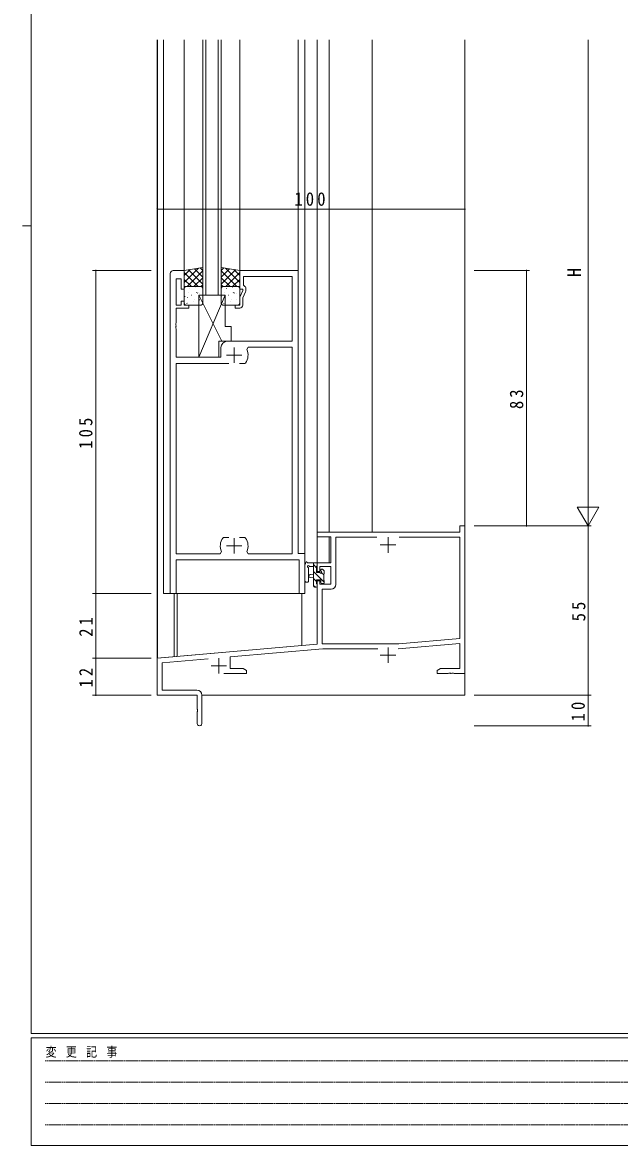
# Model space of a CAD drawing. Units: millimetres on the paper. Extents: x -397 to 397, y -282 to 282.
# Drawn here: x -396.7 to -202.7, y -282.1 to 82.9 of the extents above; entities that cross this region are included whole.
import ezdxf
from ezdxf.enums import TextEntityAlignment as Align

# ---------------------------------------------------------------- set-up
doc = ezdxf.new("R2010")
doc.units = ezdxf.units.MM
doc.linetypes.add('USER1', pattern=[0.375, 0.25, -0.125])
for name, color, linetype, lineweight in [('0-1_YKK_ZWAK', 7, 'Continuous', 18), ('0-3_YKK_11', 7, 'Continuous', 18), ('0-4_YKK_12', 2, 'Continuous', 18), ('0-5_YKK_13', 4, 'Continuous', 18), ('0-6_YKK_D', 6, 'Continuous', 18)]:
    doc.layers.add(name, color=color, linetype=linetype, lineweight=lineweight)
doc.styles.add('ＭＳ ゴシック', font='')
doc.styles.get('ＭＳ ゴシック').set_extended_font_data('MS Gothic')

msp = doc.modelspace()

# ---------------------------------------------------------------- linework, layer by layer
at = {"layer": '0-1_YKK_ZWAK'}
for p, q in [((-393.908, -245.7), (-393.908, 279.3)), ((-396.708, 16.8), (-393.908, 16.8)), ((376.092, -245.7), (-393.908, -245.7)), ((-393.908, -282.1), (-393.908, -247.1)), ((338.292, -247.1), (-393.908, -247.1)), ((-393.908, -282.1), (338.292, -282.1))]:
    msp.add_line(p, q, dxfattribs=at)
at = {"layer": '0-1_YKK_ZWAK', "linetype": 'USER1'}
for p, q in [((-389.31, -254.612), (-141.117, -254.612)), ((-389.31, -261.541), (-141.117, -261.541)), ((-389.31, -268.47), (-141.117, -268.47)), ((-389.31, -275.398), (-141.117, -275.398))]:
    msp.add_line(p, q, dxfattribs=at)
at = {"layer": '0-3_YKK_11'}
for p, q in [((-348.708, 1.3), (-348.708, -102.7)), ((-344.108, 2.3), (-347.708, 2.3)), ((-344.108, -3.7), (-344.108, 2.3)), ((-326.108, 2.3), (-326.108, -3.7)), ((-307.108, 2.3), (-326.108, 2.3)), ((-324.908, 0.37), (-309.038, 0.37)), ((-324.908, -2.5), (-324.908, 0.37)), ((-309.038, 0.37), (-309.038, -20.7)), ((-307.108, -89.7), (-307.108, 2.3)), ((-346.778, -0.4), (-345.108, -0.4)), ((-346.778, -8.9), (-346.778, -0.4)), ((-345.108, -0.4), (-345.108, -3.7)), ((-324.608, -2.673), (-324.908, -2.5)), ((-324.108, -4.2), (-324.108, -3.539)), ((-345.108, -3.7), (-344.108, -3.7)), ((-326.108, -3.7), (-325.108, -3.7)), ((-325.108, -4.2), (-326.108, -6.345)), ((-326.108, -6.345), (-326.108, -8.9)), ((-325.108, -3.7), (-325.108, -4.2)), ((-325.108, -6.566), (-324.202, -4.623)), ((-325.108, -8.9), (-325.108, -6.566)), ((-345.108, -8.9), (-346.778, -8.9)), ((-346.778, -9.9), (-342.608, -9.9)), ((-346.778, -14.742), (-346.778, -9.9)), ((-345.108, -7.7), (-345.108, -8.9)), ((-344.108, -7.7), (-345.108, -7.7)), ((-344.108, -8.9), (-344.108, -7.7)), ((-342.608, -8.9), (-344.108, -8.9)), ((-342.608, -9.9), (-342.608, -8.9)), ((-327.608, -8.9), (-327.608, -9.9)), ((-326.108, -8.9), (-327.608, -8.9)), ((-327.608, -9.9), (-326.108, -9.9)), ((-346.898, -14.925), (-346.778, -14.742)), ((-346.898, -15.475), (-346.898, -14.925)), ((-346.778, -15.658), (-346.898, -15.475)), ((-346.898, -15.925), (-346.778, -15.742)), ((-346.898, -16.475), (-346.898, -15.925)), ((-346.778, -16.658), (-346.898, -16.475)), ((-346.778, -15.742), (-346.778, -15.658)), ((-346.778, -25.9), (-346.778, -16.658)), ((-309.038, -20.7), (-330.208, -20.7)), ((-332.208, -22.7), (-332.208, -25.9)), ((-330.408, -25.2), (-325.408, -25.2)), ((-327.908, -22.7), (-327.908, -27.7)), ((-323.357, -22.63), (-323.812, -23.337)), ((-309.038, -22.63), (-323.357, -22.63)), ((-309.038, -89.77), (-309.038, -22.63)), ((-332.208, -25.9), (-346.778, -25.9)), ((-346.778, -27.9), (-346.778, -89.77)), ((-329.658, -27.9), (-346.778, -27.9)), ((-324.461, -27.9), (-326.158, -27.9)), ((-324.215, -27.771), (-324.461, -27.9)), ((-300.908, -82.7), (-254.538, -82.7)), ((-300.908, -84.2), (-300.908, -82.7)), ((-254.538, -80.7), (-252.908, -80.7)), ((-254.538, -82.7), (-254.538, -80.7)), ((-252.908, -80.7), (-252.908, -128.7)), ((-331.601, -84.629), (-331.355, -84.5)), ((-331.355, -84.5), (-329.658, -84.5)), ((-330.408, -87.2), (-325.408, -87.2)), ((-327.908, -84.7), (-327.908, -89.7)), ((-326.158, -84.5), (-324.461, -84.5)), ((-326.158, -84.5), (-324.461, -84.5)), ((-324.461, -84.5), (-324.215, -84.629)), ((-296.508, -84.2), (-300.908, -84.2)), ((-296.508, -92.7), (-296.508, -84.2)), ((-281.495, -84.33), (-294.878, -84.33)), ((-294.878, -84.33), (-294.878, -99.73)), ((-281.495, -84.33), (-294.878, -84.33)), ((-280.408, -86.9), (-275.408, -86.9)), ((-277.908, -84.4), (-277.908, -89.4)), ((-254.538, -84.33), (-274.321, -84.33)), ((-254.538, -117.264), (-254.538, -84.33)), ((-346.778, -89.77), (-332.46, -89.77)), ((-332.46, -89.77), (-332.004, -89.063)), ((-323.812, -89.063), (-323.357, -89.77)), ((-323.357, -89.77), (-309.038, -89.77)), ((-304.908, -89.7), (-307.108, -89.7)), ((-304.908, -102.7), (-304.908, -89.7)), ((-346.778, -91.7), (-306.838, -91.7)), ((-346.778, -102.7), (-346.778, -91.7)), ((-306.838, -91.7), (-306.838, -102.7)), ((-300.908, -92.7), (-296.508, -92.7)), ((-300.908, -95.5), (-300.908, -92.7)), ((-300.108, -93.9), (-300.108, -95.5)), ((-296.508, -93.9), (-300.108, -93.9)), ((-296.508, -99.6), (-296.508, -93.9)), ((-300.108, -95.5), (-300.908, -95.5)), ((-300.908, -98.5), (-300.108, -98.5)), ((-300.908, -119.151), (-300.908, -98.5)), ((-300.108, -98.5), (-300.108, -99.6)), ((-300.108, -99.6), (-296.508, -99.6)), ((-299.278, -101.23), (-299.278, -119)), ((-296.378, -101.23), (-299.278, -101.23)), ((-348.708, -102.7), (-346.778, -102.7)), ((-306.838, -102.7), (-304.908, -102.7)), ((-352.908, -123.7), (-300.908, -119.151)), ((-299.278, -119), (-274.383, -119)), ((-277.908, -120.2), (-277.908, -125.2)), ((-254.538, -118.9), (-274.591, -120.654)), ((-274.383, -119), (-254.538, -117.264)), ((-254.538, -127.07), (-254.538, -118.9)), ((-352.908, -135.7), (-352.908, -123.7)), ((-336.352, -123.888), (-351.278, -125.194)), ((-332.908, -123.7), (-332.908, -128.7)), ((-299.116, -120.63), (-329.208, -123.263)), ((-329.208, -123.263), (-329.208, -127.07)), ((-281.259, -120.63), (-299.116, -120.63)), ((-280.408, -122.7), (-275.408, -122.7)), ((-351.278, -125.194), (-351.278, -134.07)), ((-335.408, -126.2), (-330.408, -126.2)), ((-329.208, -127.07), (-324.999, -127.07)), ((-324.999, -127.07), (-323.908, -127.7)), ((-323.908, -127.7), (-323.908, -128.7)), ((-261.908, -127.7), (-260.817, -127.07)), ((-261.908, -128.7), (-261.908, -127.7)), ((-260.817, -127.07), (-254.538, -127.07)), ((-323.908, -128.7), (-331.258, -128.7)), ((-258.366, -128.7), (-261.908, -128.7)), ((-258.183, -128.58), (-258.366, -128.7)), ((-257.633, -128.58), (-258.183, -128.58)), ((-257.45, -128.7), (-257.633, -128.58)), ((-257.366, -128.7), (-257.45, -128.7)), ((-257.183, -128.58), (-257.366, -128.7)), ((-256.633, -128.58), (-257.183, -128.58)), ((-256.45, -128.7), (-256.633, -128.58)), ((-252.908, -128.7), (-256.45, -128.7)), ((-351.278, -134.07), (-340.008, -134.07)), ((-339.908, -135.7), (-352.908, -135.7)), ((-339.908, -140.242), (-339.908, -135.7)), ((-338.408, -135.67), (-338.408, -144.95)), ((-339.788, -140.425), (-339.908, -140.242)), ((-339.908, -141.158), (-339.788, -140.975)), ((-339.908, -144.95), (-339.908, -141.158)), ((-339.788, -140.975), (-339.788, -140.425))]:
    msp.add_line(p, q, dxfattribs=at)
for centre, radius, start, end in [((-347.708, 1.3), 1, 90.00001, 179.99999), ((-325.108, -3.539), 1, 360, 60.00002), ((-325.108, -4.2), 1, 335.00003, 0.00001), ((-326.108, -8.9), 1, 270.00001, 359.99999), ((-330.208, -22.7), 2, 90.00001, 179.99999), ((-327.908, -25.2), 4.5, 325.15008, 24.45637), ((-327.908, -87.2), 4.5, 145.15008, 204.45637), ((-327.908, -87.2), 4.5, 335.54363, 34.84992), ((-296.378, -99.73), 1.5, 270.00001, 359.99999), ((-340.008, -135.67), 1.6, 0.00001, 89.99999), ((-339.158, -144.95), 0.75, 179.99999, 0.00001)]:
    msp.add_arc(centre, radius, start, end, dxfattribs=at)
at = {"layer": '0-4_YKK_12'}
for p, q in [((-352.908, -135.7), (-352.908, 77.3)), ((-352.808, -123.7), (-352.808, 77.3)), ((-344.108, 77.3), (-344.108, 2.3)), ((-338.108, -5.7), (-338.108, 77.3)), ((-337.108, 77.3), (-337.108, -5.7)), ((-333.108, -5.7), (-333.108, 77.3)), ((-332.108, 77.3), (-332.108, -5.7)), ((-326.108, 77.3), (-326.108, 2.3)), ((-307.108, 77.3), (-307.108, 2.3)), ((-304.908, 77.3), (-304.908, -102.7)), ((-300.908, -92.7), (-300.908, 77.3)), ((-297.008, -82.7), (-297.008, 77.3)), ((-283.008, -82.7), (-283.008, 77.3)), ((-252.908, -135.7), (-252.908, 77.3)), ((-332.108, -5.7), (-338.108, -5.7)), ((-297.008, -92.7), (-297.008, -84.2)), ((-304.708, -92.7), (-304.908, -92.7)), ((-297.008, -92.7), (-303.889, -92.7)), ((-347.408, -102.7), (-347.408, -123.219)), ((-346.408, -102.7), (-346.408, -123.131)), ((-305.908, -119.597), (-305.908, -102.7)), ((-352.808, -123.7), (-305.908, -119.597)), ((-352.908, -135.7), (-340.208, -135.7)), ((-338.278, -135.7), (-252.908, -135.7))]:
    msp.add_line(p, q, dxfattribs=at)
msp.add_lwpolyline([(-350.908, 77.3), (-350.908, -102.7), (-304.908, -102.7)], dxfattribs=at)
at = {"layer": '0-5_YKK_13'}
for p, q in [((-338.108, 3.3), (-344.108, 2.3)), ((-339.484, 3.071), (-344.108, -1.553)), ((-342.179, 2.622), (-344.108, 0.692)), ((-344.108, 2.3), (-344.108, -2.9)), ((-344.108, 1.634), (-339.574, -2.9)), ((-338.108, 2.202), (-343.21, -2.9)), ((-342.754, 2.526), (-338.108, -2.121)), ((-340.83, 2.846), (-338.108, 0.124)), ((-338.906, 3.167), (-338.108, 2.37)), ((-338.108, -2.9), (-338.108, 3.3)), ((-332.108, -2.9), (-332.108, 3.3)), ((-332.108, 3.3), (-326.108, 2.3)), ((-331.311, 3.167), (-332.108, 2.37)), ((-329.386, 2.846), (-332.108, 0.124)), ((-327.462, 2.526), (-332.108, -2.121)), ((-332.108, 2.202), (-327.006, -2.9)), ((-330.732, 3.071), (-326.108, -1.553)), ((-326.108, 1.634), (-330.643, -2.9)), ((-328.038, 2.622), (-326.108, 0.692)), ((-326.108, 2.3), (-326.108, -2.9)), ((-344.108, -0.611), (-341.819, -2.9)), ((-344.108, -2.856), (-344.064, -2.9)), ((-344.108, -2.9), (-338.108, -2.9)), ((-344.108, -8.4), (-344.108, -3.4)), ((-343.608, -2.9), (-338.608, -2.9)), ((-342.474, -3.521), (-342.43, -3.545)), ((-341.081, -2.995), (-341.074, -3.002)), ((-338.108, -0.043), (-340.965, -2.9)), ((-340.397, -3.088), (-340.353, -3.112)), ((-338.108, -2.288), (-338.72, -2.9)), ((-338.108, -3.4), (-338.108, -8.4)), ((-332.108, -0.043), (-329.251, -2.9)), ((-332.108, -2.288), (-331.497, -2.9)), ((-326.108, -2.9), (-332.108, -2.9)), ((-332.108, -8.4), (-332.108, -3.4)), ((-331.608, -2.9), (-326.608, -2.9)), ((-330.474, -3.521), (-330.43, -3.545)), ((-329.081, -2.995), (-329.074, -3.002)), ((-326.108, -0.611), (-328.398, -2.9)), ((-328.397, -3.088), (-328.353, -3.112)), ((-326.108, -2.856), (-326.152, -2.9)), ((-326.108, -3.4), (-326.108, -8.4)), ((-343.907, -6.145), (-343.863, -6.169)), ((-343.072, -6.392), (-343.025, -6.48)), ((-342.9, -4.977), (-342.894, -4.985)), ((-341.831, -5.712), (-341.787, -5.736)), ((-340.925, -7.182), (-340.919, -7.19)), ((-340.183, -4.867), (-340.136, -4.956)), ((-339.806, -4.978), (-339.762, -5.002)), ((-339.358, -25.9), (-330.858, -5.7)), ((-339.358, -25.9), (-339.358, -5.7)), ((-339.358, -5.7), (-330.858, -5.7)), ((-331.932, -20.7), (-339.358, -5.7)), ((-339.163, -7.17), (-339.119, -7.194)), ((-339.14, -5.162), (-339.133, -5.17)), ((-331.907, -6.145), (-331.863, -6.169)), ((-331.072, -6.392), (-331.025, -6.48)), ((-330.9, -4.977), (-330.894, -4.985)), ((-330.858, -5.7), (-330.858, -15.9)), ((-329.831, -5.712), (-329.787, -5.736)), ((-328.925, -7.182), (-328.919, -7.19)), ((-328.183, -4.867), (-328.136, -4.956)), ((-327.806, -4.978), (-327.762, -5.002)), ((-327.163, -7.17), (-327.119, -7.194)), ((-327.14, -5.162), (-327.133, -5.17)), ((-338.608, -8.9), (-343.608, -8.9)), ((-343.264, -8.336), (-343.22, -8.36)), ((-341.239, -7.602), (-341.195, -7.626)), ((-326.608, -8.9), (-331.608, -8.9)), ((-331.264, -8.336), (-331.22, -8.36)), ((-329.239, -7.602), (-329.195, -7.626)), ((-330.858, -15.9), (-328.858, -15.9)), ((-328.858, -15.9), (-328.858, -20.7)), ((-332.858, -20.7), (-332.858, -25.9)), ((-328.858, -20.7), (-332.858, -20.7)), ((-332.858, -25.9), (-339.358, -25.9)), ((-304.908, -98.428), (-304.908, -93.266)), ((-301.208, -92.7), (-303.889, -92.7)), ((-303.708, -98.428), (-303.705, -94.467)), ((-303.289, -93.9), (-302.108, -93.9)), ((-302.108, -92.7), (-302.108, -100.3)), ((-301.108, -94.278), (-302.108, -93.278)), ((-301.108, -95.8), (-301.108, -93.8)), ((-300.908, -93.6), (-300.908, -93)), ((-298.696, -95.288), (-299.196, -94.788)), ((-302.108, -96.4), (-303.253, -96.502)), ((-302.108, -97.6), (-303.253, -97.498)), ((-298.608, -99.023), (-302.108, -95.523)), ((-301.108, -98.768), (-302.108, -97.768)), ((-300.169, -95.8), (-301.108, -95.8)), ((-301.108, -98.2), (-299.708, -98.2)), ((-301.108, -99.5), (-301.108, -98.2)), ((-299.708, -95), (-299.708, -95.339)), ((-299.708, -98.2), (-299.708, -99.1)), ((-298.808, -96.578), (-299.481, -95.905)), ((-298.808, -98.4), (-298.808, -96.3)), ((-298.608, -96.1), (-298.608, -95.5)), ((-301.522, -100.6), (-302.108, -100.014)), ((-301.808, -100.6), (-301.208, -100.6)), ((-300.908, -100.3), (-300.908, -99.7)), ((-299.408, -99.4), (-298.908, -99.4)), ((-298.608, -99.1), (-298.608, -98.6))]:
    msp.add_line(p, q, dxfattribs=at)
for centre, radius, start, end in [((-343.608, -3.4), 0.5, 90, 180), ((-338.608, -3.4), 0.5, 0, 90), ((-331.608, -3.4), 0.5, 90, 180), ((-326.608, -3.4), 0.5, 0, 90), ((-343.608, -8.4), 0.5, 180, 270), ((-338.608, -8.4), 0.5, 270, 0), ((-331.608, -8.4), 0.5, 180, 270), ((-326.608, -8.4), 0.5, 270, 0), ((-304.608, -93.266), 0.3, 130.52878, 180), ((-304.998, -92.81), 0.3, 310.52878, 10.52878), ((-304.408, -92.7), 0.3, 30, 190.52878), ((-303.889, -92.4), 0.3, 210, 270), ((-303.808, -93.9), 0.3, 30, 250.81024), ((-304.005, -94.467), 0.3, 359.95977, 70.81024), ((-303.289, -93.6), 0.3, 210, 270), ((-301.208, -93), 0.3, 0, 90), ((-301.108, -93.6), 0.2, 270, 0), ((-299.408, -95), 0.3, 45, 180), ((-304.308, -98.428), 0.6, 179.95977, 359.95977), ((-303.208, -97), 0.5, 95.09207, 264.90793), ((-300.169, -96.1), 0.3, 33.05573, 90), ((-299.708, -95.8), 0.25, 213.05573, 56.94427), ((-299.408, -95.339), 0.3, 180, 236.94427), ((-298.808, -96.1), 0.2, 270, 0), ((-298.808, -98.6), 0.2, 0, 90), ((-298.908, -95.5), 0.3, 0, 45), ((-301.808, -100.3), 0.3, 180, 270), ((-301.208, -100.3), 0.3, 270, 0), ((-301.108, -99.7), 0.2, 0, 90), ((-299.408, -99.1), 0.3, 180, 270), ((-298.908, -99.1), 0.3, 270, 0)]:
    msp.add_arc(centre, radius, start, end, dxfattribs=at)
at = {"layer": '0-6_YKK_D'}
for p, q in [((-212.908, -73.7), (-212.908, 77.3)), ((-352.908, 3.3), (-352.908, 23.3)), ((-352.908, 22.3), (-252.908, 22.3)), ((-252.908, 3.3), (-252.908, 23.3)), ((-354.908, 2.3), (-373.908, 2.3)), ((-372.908, -102.7), (-372.908, 2.3)), ((-249.908, 2.3), (-231.908, 2.3)), ((-232.908, -80.7), (-232.908, 2.3)), ((-212.908, -80.7), (-212.908, -68.576)), ((-209.408, -74.638), (-216.408, -74.638)), ((-212.908, -80.7), (-216.408, -74.638)), ((-212.908, -80.7), (-209.408, -74.638)), ((-249.908, -80.7), (-211.908, -80.7)), ((-249.908, -80.7), (-231.908, -80.7)), ((-249.908, -80.7), (-211.908, -80.7)), ((-212.908, -135.7), (-212.908, -80.7)), ((-354.908, -102.7), (-373.908, -102.7)), ((-354.908, -102.7), (-373.908, -102.7)), ((-372.908, -102.7), (-372.908, -123.7)), ((-354.908, -123.7), (-373.908, -123.7)), ((-354.908, -123.7), (-373.908, -123.7)), ((-372.908, -123.7), (-372.908, -135.7)), ((-354.908, -135.7), (-373.908, -135.7)), ((-249.908, -135.7), (-211.908, -135.7)), ((-249.908, -135.7), (-211.908, -135.7)), ((-212.908, -135.7), (-212.908, -145.7)), ((-249.908, -145.7), (-211.908, -145.7))]:
    msp.add_line(p, q, dxfattribs=at)
for centre, start, end in [((-352.908, 22.3), 0, 180), ((-352.908, 22.3), 180, 0), ((-252.908, 22.3), 0, 180), ((-252.908, 22.3), 180, 0), ((-372.908, 2.3), 90, 270), ((-372.908, 2.3), 270, 90), ((-232.908, 2.3), 90, 270), ((-232.908, 2.3), 270, 90), ((-232.908, -80.7), 90, 270), ((-232.908, -80.7), 270, 90), ((-372.908, -102.7), 90, 270), ((-372.908, -102.7), 90, 270), ((-372.908, -102.7), 270, 90), ((-372.908, -102.7), 270, 90), ((-372.908, -123.7), 90, 270), ((-372.908, -123.7), 90, 270), ((-372.908, -123.7), 270, 90), ((-372.908, -123.7), 270, 90), ((-372.908, -135.7), 90, 270), ((-372.908, -135.7), 270, 90), ((-212.908, -135.7), 90, 270), ((-212.908, -135.7), 90, 270), ((-212.908, -135.7), 270, 90), ((-212.908, -135.7), 270, 90), ((-212.908, -145.7), 90, 270), ((-212.908, -145.7), 270, 90)]:
    msp.add_arc(centre, 0.106, start, end, dxfattribs=at)

# ---------------------------------------------------------------- texts
at = {"layer": '0-1_YKK_ZWAK', "insert": (-389.194, -253.547), "char_height": 3.079, "attachment_point": 7, "style": 'ＭＳ ゴシック'}
msp.add_mtext('\\T1.23;\\W0.85;変\\~更\\~記\\~事', dxfattribs=at)
at = {"layer": '0-6_YKK_D', "color": 7, "style": 'ＭＳ ゴシック'}
msp.add_text('H', height=4.399, rotation=90, dxfattribs=at).set_placement((-213.908, 0.2), align=Align.BOTTOM_LEFT)
at = {"layer": '0-6_YKK_D', "color": 7, "insert": (-308.348, 23.3), "char_height": 4.399, "attachment_point": 7, "style": 'ＭＳ ゴシック'}
msp.add_mtext('\\T1.38;\\W0.9;100', dxfattribs=at)
at = {"layer": '0-6_YKK_D', "color": 7, "char_height": 4.399, "attachment_point": 7, "rotation": 90, "style": 'ＭＳ ゴシック'}
for s, insert in [('\\T1.37;\\W0.9;83', (-233.908, -42.72)), ('\\T1.38;\\W0.9;105', (-373.908, -55.64)), ('\\T1.37;\\W0.9;55', (-213.708, -111.72)), ('\\T1.37;\\W0.9;21', (-373.908, -116.72)), ('\\T1.37;\\W0.9;12', (-373.908, -133.22)), ('\\T1.37;\\W0.9;10', (-213.908, -144.22))]:
    msp.add_mtext(s, dxfattribs=dict(at, insert=insert))

doc.saveas('drawing.dxf')
